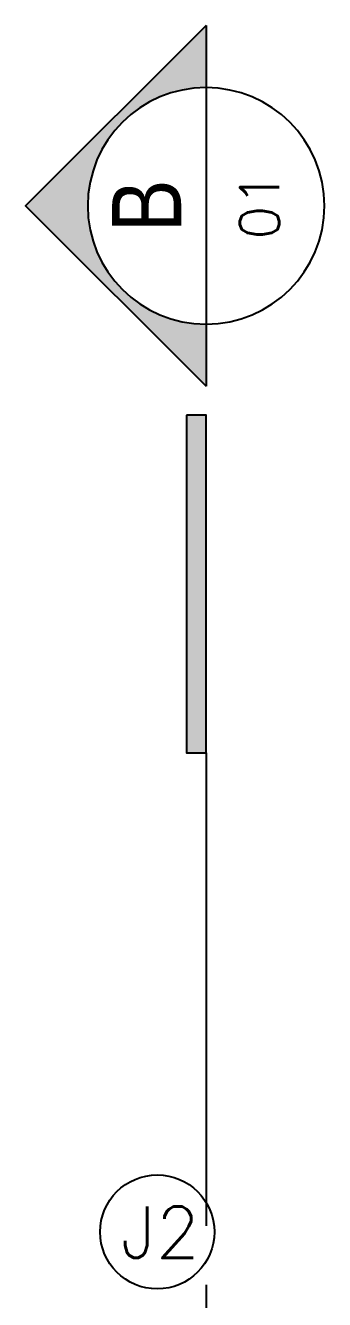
# Model space of a CAD drawing. Header units: millimetres. Extents: x 45003 to 46969, y 6653 to 6979.
# Drawn here: x 45078.928 to 45079.685, y 6721.636 to 6724.869 of the extents above; entities that cross this region are included whole.
import ezdxf
from ezdxf.enums import TextEntityAlignment as Align

# ---------------------------------------------------------------- set-up
doc = ezdxf.new("R2010")
doc.units = ezdxf.units.MM
doc.linetypes.add('ACAD_ISO04W100', pattern=[30, 24, -3, 0, -3])
for name, color, linetype in [('ARQ-EIXOS', 2, 'ACAD_ISO04W100'), ('ARQ-ESQ-01', 1, 'Continuous'), ('ARQ-SÍMBOLOS', 2, 'Continuous'), ('ARQ-TEXTO2', 2, 'Continuous'), ('ARQ-TEXTO4', 4, 'Continuous')]:
    doc.layers.add(name, color=color, linetype=linetype)
doc.styles.add('ARIAL', font='ARIALN.TTF', dxfattribs={"height": 0.18})
doc.styles.add('ROMANS', font='romans.shx')

# ---------------------------------------------------------------- blocks, each defined once
blk = doc.blocks.new('Símbolo_Corte')
at = {"layer": 'ARQ-SÍMBOLOS'}
h = blk.add_hatch(color=256, dxfattribs=at)
h.dxf.hatch_style = 1
h.paths.add_polyline_path([(0, 0.9151), (-0.9151, 0), (-0.6, 0, -1), (0.6, 0), (0.9151, 0)])
at = {"layer": 'ARQ-SÍMBOLOS', "ltscale": 0.1}
blk.add_hatch(color=256, dxfattribs=at).paths.add_polyline_path([(1.0626, 0.1), (2.7749, 0.1), (2.7749, 0), (1.0626, 0)])
at = {"layer": 'ARQ-SÍMBOLOS'}
for p, q in [((-0.9151, 0), (-0.6, 0)), ((0.6, 0), (0.9151, 0))]:
    blk.add_line(p, q, dxfattribs=at)
at = {"layer": 'ARQ-SÍMBOLOS', "color": 4}
blk.add_line((-0.6, 0), (0.6, 0), dxfattribs=at)
at = {"layer": 'ARQ-SÍMBOLOS'}
blk.add_lwpolyline([(-0.9151, 0), (0, 0.9151), (0.9151, 0)], dxfattribs=at)
blk.add_lwpolyline([(1.0626, 0.1), (2.7749, 0.1), (2.7749, 0), (1.0626, 0)], close=True, dxfattribs=at)
blk.add_circle((0, 0), 0.6, dxfattribs=at)
at = {"layer": 'ARQ-TEXTO2', "style": 'ROMANS'}
blk.add_attdef('NUMERO-FOLHA', text='', height=0.2, dxfattribs=at).set_placement((0, -0.2711), align=Align.MIDDLE_CENTER)
at = {"layer": 'ARQ-TEXTO4', "style": 'ARIAL'}
blk.add_attdef('NUMERO-DESENHO-NA-FOLHA', text='', height=0.35, dxfattribs=at).set_placement((0, 0.3012), align=Align.MIDDLE_CENTER)

msp = doc.modelspace()

# ---------------------------------------------------------------- linework, layer by layer
at = {"layer": 'ARQ-EIXOS', "ltscale": 0.05}
msp.add_line((45079.3854, 6723.0236), (45079.3854, 6718.6825), dxfattribs=at)
at = {"layer": 'ARQ-ESQ-01', "ltscale": 0.03}
msp.add_circle((45079.2617, 6721.8079), 0.1447, dxfattribs=at)

# ---------------------------------------------------------------- block references
at = {"layer": 'ARQ-SÍMBOLOS', "ltscale": 0.03}
ref = msp.add_blockref('Símbolo_Corte', (45079.3854, 6724.411), dxfattribs=dict(at, xscale=-0.5, yscale=0.5, zscale=0.5, rotation=90))
ref.add_attrib('NUMERO-FOLHA', '01', dxfattribs={"layer": 'ARQ-TEXTO2', "ltscale": 0.03, "height": 0.1, "rotation": 90, "style": 'ROMANS'}).set_placement((45079.521, 6724.411), align=Align.MIDDLE_CENTER)
ref.add_attrib('NUMERO-DESENHO-NA-FOLHA', 'B', dxfattribs={"layer": 'ARQ-TEXTO4', "ltscale": 0.03, "height": 0.175, "rotation": 90, "style": 'ARIAL'}).set_placement((45079.2348, 6724.411), align=Align.MIDDLE_CENTER)

# ---------------------------------------------------------------- texts
at = {"layer": 'ARQ-TEXTO2', "insert": (45079.1689, 6721.8721), "char_height": 0.13, "width": 0.199395, "attachment_point": 1, "style": 'ROMANS'}
msp.add_mtext('J2', dxfattribs=at)

doc.saveas('drawing.dxf')
